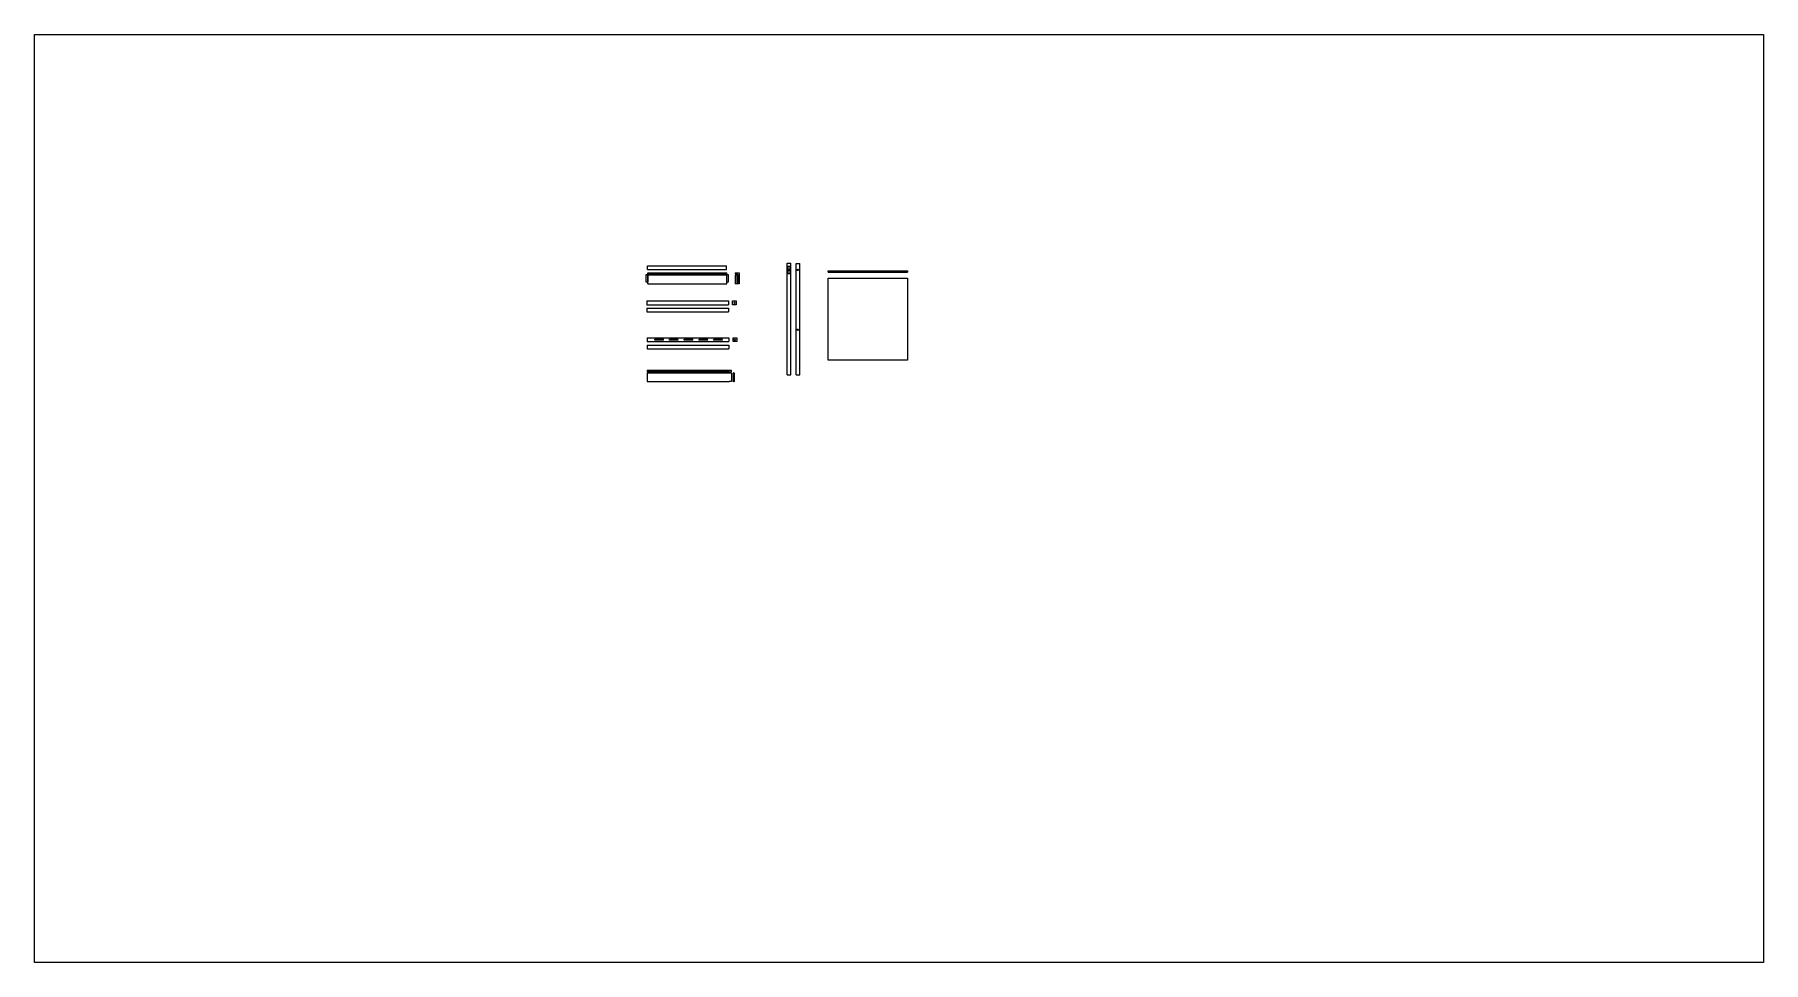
# Model space of a CAD drawing. Header units: millimetres. Extents: x -863 to 1110, y -422 to 583.
# Drawn here: x -863 to -166, y -422 to -47 of the extents above; entities that cross this region are included whole.
import ezdxf

# ---------------------------------------------------------------- set-up
doc = ezdxf.new("R2010")
doc.units = ezdxf.units.MM
doc.layers.get('0').update_dxf_attribs({"color": 51})
doc.layers.add('Dettagli', color=252, linetype='Continuous')
doc.layers.add('Simboli', color=10, linetype='Continuous')

msp = doc.modelspace()

# ---------------------------------------------------------------- linework, layer by layer
at = {"ltscale": 0.2}
for p, q in [((-616.02, -142.18), (-616.02, -140.68)), ((-616.02, -140.68), (-584.02, -140.68)), ((-615.89, -147.99), (-615.89, -143.49)), ((-615.89, -143.49), (-615.89, -143.99)), ((-615.89, -143.99), (-583.9, -143.99)), ((-583.89, -144.49), (-615.89, -144.49)), ((-584.02, -142.18), (-584.02, -140.68)), ((-583.9, -147.99), (-583.9, -143.49)), ((-580.52, -143.49), (-579.02, -143.49)), ((-580.52, -143.49), (-580.52, -143.99)), ((-580.52, -143.99), (-580.02, -143.99)), ((-580.02, -144.49), (-580.52, -144.49)), ((-580.52, -144.49), (-580.52, -147.99)), ((-580.02, -143.99), (-580.02, -144.49)), ((-579.02, -143.49), (-579.02, -147.99)), ((-556.02, -139.78), (-554.52, -139.78)), ((-579.02, -147.99), (-580.52, -147.99)), ((-616.24, -154.89), (-616.24, -156.39)), ((-616.24, -157.85), (-616.24, -159.35)), ((-583.24, -154.89), (-583.24, -156.39)), ((-583.24, -157.85), (-583.24, -159.35)), ((-581.61, -156.39), (-581.61, -154.89)), ((-581.61, -154.89), (-580.11, -154.89)), ((-580.11, -156.39), (-581.61, -156.39)), ((-580.11, -154.89), (-580.11, -156.39)), ((-616.07, -169.76), (-616.07, -171.26)), ((-616.07, -172.72), (-616.07, -174.22)), ((-583.07, -169.76), (-583.07, -171.26)), ((-583.07, -172.72), (-583.07, -174.22)), ((-581.44, -171.26), (-581.44, -169.76)), ((-581.44, -169.76), (-579.94, -169.76)), ((-579.94, -171.26), (-581.44, -171.26)), ((-579.94, -169.76), (-579.94, -171.26)), ((-616.06, -182.99), (-616.06, -183.49)), ((-582.06, -182.99), (-616.06, -182.99)), ((-616.06, -183.49), (-582.06, -183.49)), ((-616.06, -183.93), (-616.06, -187.43)), ((-583.06, -183.93), (-582.06, -183.93)), ((-582.06, -187.41), (-583.06, -187.43)), ((-582.06, -183.49), (-582.06, -182.99)), ((-582.06, -183.93), (-582.06, -187.41)), ((-556.02, -184.78), (-554.52, -184.78))]:
    msp.add_line(p, q, dxfattribs=at)
for p, q in [((-616.02, -142.18), (-584.02, -142.18)), ((-615.89, -143.49), (-583.9, -143.49)), ((-559.65, -184.66), (-559.65, -139.66)), ((-559.65, -139.66), (-558.15, -139.66)), ((-559.65, -184.66), (-559.65, -139.66)), ((-559.28, -140.9), (-559.28, -143.9)), ((-559.28, -140.91), (-558.56, -140.91)), ((-558.56, -143.9), (-559.28, -143.9)), ((-558.56, -140.9), (-558.56, -143.9)), ((-558.15, -184.66), (-558.15, -139.66)), ((-558.15, -184.66), (-558.15, -139.66)), ((-556.02, -184.78), (-556.02, -139.78)), ((-554.52, -184.78), (-554.52, -139.78)), ((-543.01, -145.75), (-511.01, -145.75)), ((-543.01, -178.75), (-543.01, -145.75)), ((-542.99, -142.72), (-510.99, -142.72)), ((-542.99, -143.22), (-542.99, -142.72)), ((-542.99, -143.22), (-510.99, -143.22)), ((-511.01, -145.75), (-511.01, -178.75)), ((-510.99, -142.72), (-510.99, -143.22)), ((-615.89, -147.99), (-583.9, -147.99)), ((-616.24, -154.89), (-583.24, -154.89)), ((-616.24, -156.39), (-583.24, -156.39)), ((-616.24, -157.85), (-583.24, -157.85)), ((-616.24, -159.35), (-583.24, -159.35)), ((-616.07, -169.76), (-583.07, -169.76)), ((-616.07, -171.26), (-583.07, -171.26)), ((-616.07, -172.72), (-583.07, -172.72)), ((-616.07, -174.22), (-583.07, -174.22)), ((-511.01, -178.75), (-543.01, -178.75)), ((-616.06, -182.99), (-583.06, -182.99)), ((-616.06, -183.93), (-583.06, -183.93)), ((-616.06, -187.43), (-583.06, -187.43)), ((-559.65, -184.66), (-558.15, -184.66))]:
    msp.add_line(p, q)
for points in [[(-616.45, -144.24), (-615.89, -144.24), (-615.89, -147.36), (-616.45, -147.36)], [(-583.9, -144.24), (-583.34, -144.24), (-583.34, -147.36), (-583.9, -147.36)]]:
    msp.add_lwpolyline(points, close=True, dxfattribs=at)
for points in [[(-579.34, -144.34, 0.317386), (-579.84, -144.34, 1.804147)], [(-579.34, -147.41, -0.365778), (-579.84, -147.41, 1.33829)], [(-612.96, -170.77, -0.365778), (-612.96, -170.27, 1.33829)], [(-609.55, -170.77, 0.317386), (-609.55, -170.27, 1.804147)], [(-607.08, -170.77, -0.365778), (-607.08, -170.27, 1.33829)], [(-603.68, -170.77, 0.317386), (-603.68, -170.27, 1.804147)], [(-601.11, -170.77, -0.365778), (-601.11, -170.27, 1.33829)], [(-597.7, -170.77, 0.317386), (-597.7, -170.27, 1.804147)], [(-595.12, -170.77, -0.365778), (-595.12, -170.27, 1.33829)], [(-591.72, -170.77, 0.317386), (-591.72, -170.27, 1.804147)], [(-589.21, -170.77, -0.365778), (-589.21, -170.27, 1.33829)], [(-585.81, -170.77, 0.317386), (-585.81, -170.27, 1.804147)], [(-580.92, -183.99, 0.317386), (-581.42, -183.99, 1.804147)], [(-580.92, -187.39, -0.365778), (-581.42, -187.39, 1.33829)]]:
    msp.add_lwpolyline(points, format="xyb")
for points in [[(-579.84, -144.34), (-579.84, -147.41)], [(-579.34, -144.34), (-579.34, -147.41)], [(-609.55, -170.27), (-612.96, -170.27)], [(-609.55, -170.77), (-612.96, -170.77)], [(-603.68, -170.27), (-607.08, -170.27)], [(-603.68, -170.77), (-607.08, -170.77)], [(-597.7, -170.27), (-601.11, -170.27)], [(-597.7, -170.77), (-601.11, -170.77)], [(-591.72, -170.27), (-595.12, -170.27)], [(-591.72, -170.77), (-595.12, -170.77)], [(-585.81, -170.27), (-589.21, -170.27)], [(-585.81, -170.77), (-589.21, -170.77)], [(-581.42, -183.99), (-581.42, -187.39)], [(-580.92, -183.99), (-580.92, -187.39)]]:
    msp.add_lwpolyline(points)
at = {"layer": 'Dettagli', "ltscale": 0.2}
msp.add_circle((-579.61, -145.94), 0.177, dxfattribs=at)
at = {"layer": 'Dettagli'}
for centre in [(-558.93, -142.36), (-555.31, -142.36), (-580.87, -155.66), (-555.31, -166.52), (-580.7, -170.53)]:
    msp.add_circle(centre, 0.25, dxfattribs=at)
at = {"layer": 'Simboli', "ltscale": 0.2}
msp.add_lwpolyline([(-863.38, -47.35), (-165.52, -47.35), (-165.52, -421.94), (-863.38, -421.94)], close=True, dxfattribs=at)

doc.saveas('drawing.dxf')
